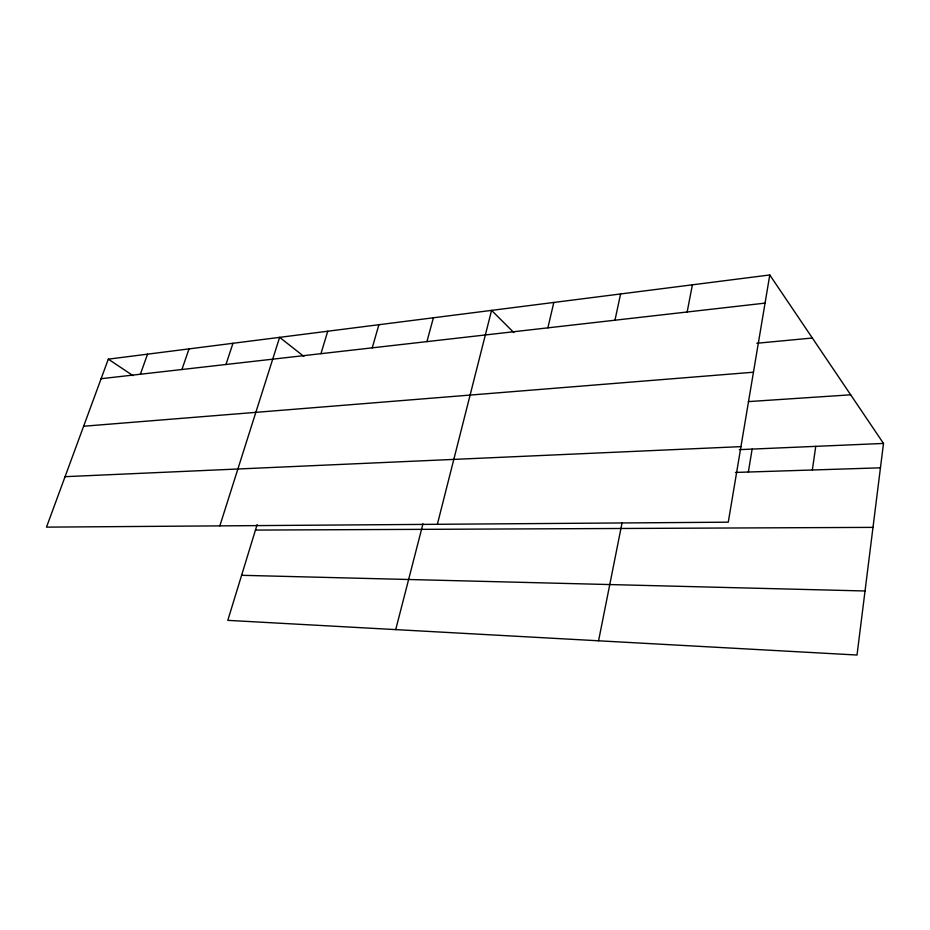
<?xml version="1.0" encoding="UTF-8"?>
<svg xmlns="http://www.w3.org/2000/svg" width="930" height="930" viewBox="0 0 930 930"><rect width="100%" height="100%" fill="white"/><g stroke="black" fill="none" stroke-linecap="round" stroke-linejoin="round"><path stroke-width="1.4" d="M769.784 274.966L728.271 522.183L46.5 527.136L108.31 359.154L769.784 274.966L883.5 443.436L857.018 655.034L227.804 620.356L257.145 524.555M812.332 469.999L815.761 446.353M748.359 472.033L752.126 449.085M687.165 311.992L692.385 284.812M598.571 640.793L622.077 522.776M614.974 320.211L620.589 293.95M547.875 327.848L553.827 302.448M437.367 524.299L491.575 310.376L513.86 332.591M395.715 629.61L422.976 523.788M426.928 341.612L433.392 317.781M372.244 347.843L378.894 324.721M320.943 353.679L327.744 331.231M219.84 525.869L279.628 337.346L303.866 356.411M225.955 364.502L232.977 343.286M181.92 369.512L189.023 348.878M140.372 374.244L147.533 354.167M101.114 378.708L765.065 303.122M756.857 343.263L812.343 338.009M83.63 426.242L753.463 372.221M748.336 401.609L850.683 394.808M65.065 476.683L740.966 446.632M739.292 449.643L883.5 443.436M735.456 472.44L880.443 467.825M255.448 530.077L872.991 527.38M241.602 575.298L865.028 590.98M108.31 359.154L133.002 375.627"/></g></svg>
